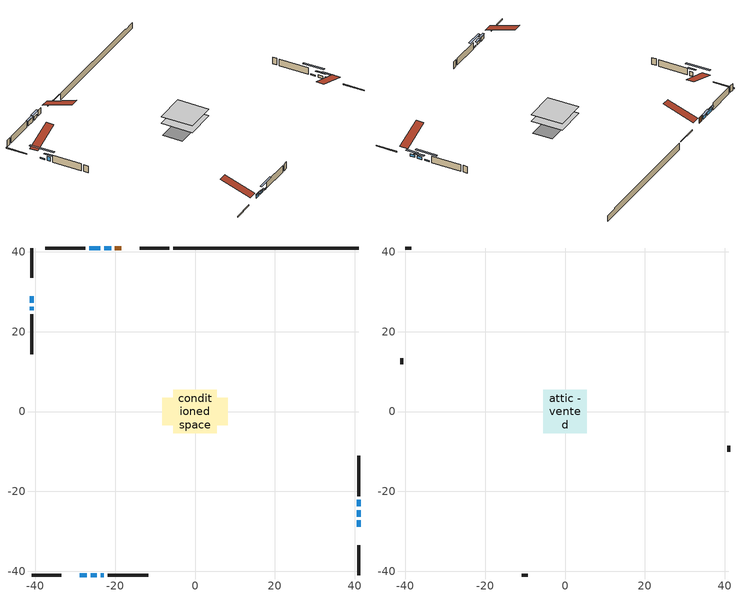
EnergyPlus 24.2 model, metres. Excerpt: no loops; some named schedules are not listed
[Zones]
conditioned space
 floor adiabatic (AdiabaticFloorConstruction): -5.48,-5.48 -5.48,5.48 5.48,5.48 5.48,-5.48 z0.51
 floor foundation (Slab1 construction): -8.16,-3.44 -8.16,3.44 8.16,3.44 8.16,-3.44 z-1.78
 wall outside (RimJoist1 construction): -6.39,40.96 -13.8,40.96 / -40.96,-40.96 -33.55,-40.96 / -40.96,40.96 -40.96,33.55 / 40.96,-40.96 40.96,-33.55 z0.51:0.81
 wall outside (AdiabaticWallConstruction 1): -18.47,40.96 -20.09,40.96 z0.51:2.54
 wall outside (AdiabaticWallConstruction): -28.88,-40.96 -27.1,-40.96 / -21.02,40.96 -22.79,40.96 z0.51:1.75; -40.96,28.88 -40.96,27.21 / -23.65,-40.96 -22.81,-40.96 / 40.96,-23.78 40.96,-22.1 z0.51:0.94; -26.18,-40.96 -24.57,-40.96 / 40.96,-28.88 40.96,-27.26 / 40.96,-26.33 40.96,-24.7 z0.51:1.43; -23.72,40.96 -26.52,40.96 / -40.96,26.28 -40.96,25.34 z0.51:2.06
 wall outside (Wall1 construction): -27.45,40.96 -37.56,40.96 / -21.88,-40.96 -11.76,-40.96 / -40.96,24.41 -40.96,14.29 / 40.96,-21.17 40.96,-11.06 z0.51:2.95
 wall foundation (FoundationWall1 construction): -5.46,40.96,-1.78 -5.46,40.96,0.51 36.32,40.96,0.51 36.32,40.96,0.12 40.96,40.96,0.12 40.96,40.96,-1.78
 window (WindowConstruction): -28.88,-40.96 -27.1,-40.96 z0.51:1.75
 window (WindowConstruction 9): -40.96,28.88 -40.96,27.21 z0.51:0.94
 window (WindowConstruction 1): -26.18,-40.96 -24.58,-40.96 z0.51:1.42
 window (WindowConstruction 2): -21.02,40.96 -22.79,40.96 z0.51:1.75
 window (WindowConstruction 3): -23.72,40.96 -26.52,40.96 z0.51:2.06
 window (WindowConstruction 4): 40.96,-28.88 40.96,-27.26 z0.51:1.42
 window (WindowConstruction 5): 40.96,-26.33 40.96,-24.7 z0.51:1.42
 window (WindowConstruction 6): -40.96,26.28 -40.96,25.34 z0.51:2.06
 window (WindowConstruction 7): -23.65,-40.96 -22.81,-40.96 z0.51:0.94
 window (WindowConstruction 8): 40.96,-23.78 40.96,-22.1 z0.51:0.94
 door (Door): -18.47,40.96 -20.09,40.96 z0.51:2.54
 ceiling adiabatic (AdiabaticFloorConstruction): 5.48,-5.48 5.48,5.48 -5.48,5.48 -5.48,-5.48 z0.51
attic - vented
 floor to conditioned space (Floor1 construction Reversed): -5.48,-5.48 -5.48,5.48 5.48,5.48 5.48,-5.48 z2.95
 wall outside (Wall2 construction): -38.49,40.96 -40.03,40.96 / -10.83,-40.96 -9.3,-40.96 / -40.96,13.37 -40.96,11.83 / 40.96,-10.13 40.96,-8.59 z0.51:2.95
 roof outside (Roof1 construction): -17.54,40.96,2.95 -17.54,30.28,6.51 -14.72,30.28,6.51 -14.72,40.96,2.95; -29.81,-40.96,2.95 -29.81,-30.28,6.51 -32.63,-30.28,6.51 -32.63,-40.96,2.95; -40.96,29.81,2.95 -30.28,29.81,6.51 -30.28,32.63,6.51 -40.96,32.63,2.95; 40.96,-29.81,2.95 30.28,-29.81,6.51 30.28,-32.63,6.51 40.96,-32.63,2.95
shading: -26.81,-40.96 -29.18,-40.96 -29.18,-41.57 -26.81,-41.57 z2.05; -40.96,23.7 -40.96,32.39 -41.57,32.39 -41.57,23.7 z4.45; -24.28,-40.96 -26.47,-40.96 -26.47,-41.57 -24.28,-41.57 z1.72; -23.7,40.96 -20.1,40.96 -20.1,41.57 -23.7,41.57 z2.66; -26.82,40.96 -23.42,40.96 -23.42,41.57 -26.82,41.57 z2.36; 40.96,-26.04 40.96,-30.1 41.57,-30.1 41.57,-26.04 z2.64; 40.96,-23.79 40.96,-27.24 41.57,-27.24 41.57,-23.79 z2.34; -40.96,24.43 -40.96,27.19 -41.57,27.19 -41.57,24.43 z2.97; -20.22,-40.96 -26.24,-40.96 -26.24,-41.57 -20.22,-41.57 z3.53; 40.96,-19.2 40.96,-26.67 41.57,-26.67 41.57,-19.2 z3.84
[Building]
Building 1: Terrain=Suburbs
[Site:Location]
Edmonton Intl AP_AB: Latitude {deg}=53.31; Longitude {deg}=-113.58; Time Zone {hr}=-7; Elevation {m}=723; Keep Site Location Information=Yes
[Site:GroundTemperature:Shallow]
-1.56185, -3.61833, -3.78302, -2.80711, 1.11059, 5.01004, 8.39065, 10.5322, 10.7141, 8.97234, 5.67794, 1.89811
[Site:WaterMainsTemperature]
Calculation Method=Schedule; Temperature Schedule=mains temperature schedule
[Material] Roughness=Rough; Thermal Absorptance=0.9
Name | Thickness {m} | Conductivity {W/m-K} | Density {kg/m3} | Specific Heat {J/kg-K} | Solar Absorptance | Visible Absorptance
asphalt or fiberglass shingles | 0.00635 | 0.162714 | 1121.4 | 1465.45 | 0.4 | 0.4
ceiling loosefill ins | 0.169333 | 0.0480833 | 16.02 | 1046.75 | 0.7 | 0.7
ceiling stud and cavity | 0.1397 | 0.102768 | 65.682 | 1177.47 | 0.7 | 0.7
concrete 4.0 in. | 0.1016 | 1.803125 | 2242.8 | 837.4 | 0.7 | 0.7
concrete 8.0 in. | 0.2032 | 1.803125 | 2242.8 | 837.4 | 0.7 | 0.7
door material | 0.04445 | 0.188738 | 512.64 | 1214.23 | 0.7 | 0.7
exterior vertical ins | 0.0313123 | 0.029427 | 32.04 | 1214.23 | 0.7 | 0.7
floor covering | 0.0127 | 0.0433444 | 54.468 | 1339.84 | 0.6 | 0.6
floor rigid ins; wall rigid ins | 0.512978 | 0.029427 | 32.04 | 1214.23 | 0.7 | 0.7
floor stud and cavity | 0.1397 | 1.75129 | 37.0049 | 1207.88 | 0.7 | 0.7
furniture material conditioned space 1 | 0.1524 | 0.115458 | 640.8 | 1214.23 | 0.6 | 0.6
gypsum board | 0.0127 | 0.160291 | 801 | 837.4 | 0.6 | 0.6
gypsum board 1 | 0.0127 | 0.160291 | 801 | 837.4 | 0.7 | 0.7
osb sheathing 0.5 in. | 0.0127 | 0.115458 | 512.64 | 1214.23 | 0.7 | 0.7
osb sheathing 0.75 in. | 0.01905 | 0.115458 | 512.64 | 1214.23 | 0.7 | 0.7
osb sheathing 2.0 in. | 0.0508 | 0.115458 | 512.64 | 1214.23 | 0.7 | 0.7
rim joist stud and cavity | 0.0508 | 0.0474835 | 125.044 | 1163.47 | 0.6 | 0.6
wall stud and cavity | 0.1397 | 0.120943 | 139.0536 | 1170.24 | 0.7 | 0.7
wall stud and cavity 1 | 0.0889 | 6.1454 | 50.32683 | 1063.81 | 0.6 | 0.6
wall stud and cavity 2 | 0.0889 | 0.380278 | 52.3479 | 1209.89 | 0.7 | 0.7
wall stud and cavity 3 | 0.0889 | 0.391764 | 83.0341 | 1211.67 | 0.7 | 0.7
wood siding | 0.0254 | 0.102417 | 544.68 | 1172.36 | 0.4 | 0.4
wood siding 1 | 0.00254 | 0.102417 | 544.68 | 1172.36 | 0.4 | 0.4
wood siding 2; wood siding 3; wood siding 4 | 0.0254 | 0.102417 | 544.68 | 1172.36 | 0.7 | 0.7
[WindowMaterial:SimpleGlazingSystem]
Name | U-Factor {W/m2-K} | Solar Heat Gain Coefficient
WindowMaterial | 3.04852 | 0.63
WindowMaterial 1 | 3.06271 | 0.59
WindowMaterial 2 | 3.03092 | 0.7
WindowMaterial 3 | 3.06158 | 0.66
WindowMaterial 4 | 4.57874 | 0.5
[Construction]
AdiabaticFloorConstruction: floor stud and cavity, floor rigid ins, osb sheathing 0.75 in., floor covering
AdiabaticWallConstruction: wood siding 3, wall rigid ins, wall stud and cavity 2, gypsum board
AdiabaticWallConstruction 1: wood siding 4, wall rigid ins, wall stud and cavity 2, gypsum board
Door: door material
Floor1 construction Reversed: gypsum board, ceiling stud and cavity, ceiling loosefill ins
FoundationWall1 construction: concrete 8.0 in., gypsum board 1
furniture construction conditioned space 1: furniture material conditioned space 1
PartitionWallConstruction: gypsum board, wall stud and cavity 3, gypsum board
RimJoist1 construction: wood siding 2, osb sheathing 2.0 in., rim joist stud and cavity
Roof1 construction: asphalt or fiberglass shingles
Slab1 construction: concrete 4.0 in.
Wall1 construction: wood siding, osb sheathing 0.5 in., wall stud and cavity, gypsum board
Wall2 construction: wood siding 1, wall stud and cavity 1
WindowConstruction; WindowConstruction 2: WindowMaterial
WindowConstruction 1; WindowConstruction 4; WindowConstruction 5: WindowMaterial 1
WindowConstruction 3: WindowMaterial 2
WindowConstruction 6: WindowMaterial 3
WindowConstruction 7; WindowConstruction 8; WindowConstruction 9: WindowMaterial 4
[Zone] Multiplier=1; Part of Total Floor Area=Yes
Name | Volume {m3}
attic - vented | 69.49
conditioned space | 573.1
[Space]
Name | Zone | Volume {m3}
attic - vented 1 | attic - vented | 69.49
conditioned space 1 | conditioned space | 573.1
[ZoneInfiltration:EffectiveLeakageArea]
infil attic - vented 1: Zone or Space=attic - vented 1; Schedule=Always On Discrete; Effective Air Leakage Area {cm2}=4182.26; Stack Coefficient=0.000417126; Wind Coefficient=1.37992e-05
[ZoneMixing]
whole house fan mix: Zone or Space=attic - vented; Schedule=Always On Continuous; Design Flow Rate Calculation Method=Flow/Zone; Design Flow Rate {m3/s}=0; Source Zone or Space=conditioned space
[SurfaceProperty:ExposedFoundationPerimeter]
Slab1: Exposed Perimeter Calculation Method=TotalExposedPerimeter; Total Exposed Perimeter {m}=46.421
[InternalMass] Zone or ZoneList=conditioned space; Space or SpaceList=conditioned space 1
Name | Construction | Surface Area {m2}
furniture mass conditioned space 1 | furniture construction conditioned space 1 | 93.0479
partition wall mass | PartitionWallConstruction | 232.62
[Lights]
interior lighting: Zone or ZoneList or Space or SpaceList=conditioned space 1; Schedule=interior lighting schedule; Design Level Calculation Method=LightingLevel; Lighting Level {W}=343.2; Return Air Fraction=0; Fraction Radiant=0.6; Fraction Visible=0.2; Fraction Replaceable=1
[People]
occupants: Zone or ZoneList or Space or SpaceList=conditioned space 1; Number of People Schedule=occupants schedule; Number of People Calculation Method=People; Number of People=3; Fraction Radiant=0.314171; Sensible Heat Fraction=0.56303; Activity Level Schedule=occupants activity schedule; Carbon Dioxide Generation Rate {m3/s-W}=0; Enable ASHRAE 55 Comfort Warnings=No; Mean Radiant Temperature Calculation Type=EnclosureAveraged
[ElectricEquipment] Zone or ZoneList or Space or SpaceList=conditioned space 1; Design Level Calculation Method=EquipmentLevel
Name | Schedule | Design Level {W} | Fraction Latent | Fraction Radiant | Fraction Lost
clothes dryer | clothes dryer schedule | 140.772 | 0.015 | 0.081 | 0.85
clothes washer | clothes washer schedule | 32.1985 | 0.03 | 0.162 | 0.7
cooking range | cooking range schedule | 215.147 | 0.08 | 0.432 | 0.2
dishwasher | dishwasher schedule | 66.8632 | 0.3 | 0.18 | 0.4
fridge | fridge schedule | 72.9452 | 0 | 0.6 | 0
mech vent bath fan 0 | mech vent bath fan 0 schedule | 25.1 | 0 | 0 | 1
mech vent bath fan 1 | mech vent bath fan 1 schedule | 25.1 | 0 | 0 | 1
mech vent bath fan 2 | mech vent bath fan 2 schedule | 25.1 | 0 | 0 | 1
mech vent house fan | mech vent house fan schedule | 0 | 0 | 0 | 1
mech vent house fan cfis | mech vent house fan cfis schedule | 0 | 0 | 0 | 0
mech vent range fan 0 | mech vent range fan 0 schedule | 57 | 0 | 0 | 1
mech vent range fan 1 | mech vent range fan 1 schedule | 57 | 0 | 0 | 1
misc plug loads | misc plug loads schedule | 494.7 | 0.045 | 0.513 | 0.1
whole house fan | Always On Discrete | 0 | 0 | 0 | 1
[OtherEquipment] Zone or ZoneList or Space or SpaceList=conditioned space 1; Design Level Calculation Method=EquipmentLevel
Name | Fuel Type | Schedule | Design Level {W} | Fraction Latent | Fraction Radiant | Fraction Lost
clothes dryer 1 | Electricity | clothes dryer schedule | 0 | 0.015 | 0.081 | 0.85
cooking range 1 | Electricity | cooking range schedule | 0 | 0.08 | 0.432 | 0.2
general water use latent | None | general water use schedule | 62.594 | 1 | 0 | 0
general water use sensible | None | general water use schedule | -61.6891 | 0 | 0.6 | 0
mech vent house fan latent load | None | Always On Discrete | 0 | 1 | 0 | 0
mech vent house fan sensible load | None | Always On Discrete | 0 | 0 | 0 | 0
water heater energy adjustment1 | NaturalGas | Always On Discrete | 0.01 | 0 | 0 | 1
[ZoneInfiltration:DesignFlowRate] Zone or ZoneList or Space or SpaceList=conditioned space 1; Schedule=Always On Discrete; Design Flow Rate Calculation Method=Flow/Zone; Design Flow Rate {m3/s}=0
infil flow; natural vent flow; whole house fan flow
[AvailabilityManager:Scheduled]
furnace airloop Availability Manager: Schedule=Always On Discrete
[Foundation:Kiva]
Foundation Kiva 1: Initial Indoor Air Temperature {C}=18; Wall Height Above Grade {m}=0.509991; Wall Depth Below Slab {m}=0.2032; Custom Block Material Name 1=exterior vertical ins; Custom Block Depth 1 {m}=2.28999; Custom Block X Position 1 {m}=0.2159; Custom Block Z Position 1 {m}=0
[Foundation:Kiva:Settings]
Soil Conductivity {W/m-K}=0.849921; Soil Density {kg/m3}=1842.3; Soil Specific Heat {J/kg-K}=418.7; Ground Solar Absorptivity=0.9; Ground Thermal Absorptivity=0.9; Ground Surface Roughness {m}=0.03; Far-Field Width {m}=40; Deep-Ground Boundary Condition=ZeroFlux; Deep-Ground Depth {m}=40; Minimum Cell Dimension {m}=0.2; Maximum Cell Growth Coefficient=3; Simulation Timestep=Timestep
[Exterior:Lights]
exterior lighting: Schedule=exterior lighting schedule; Design Level {W}=75.6
[EnergyManagementSystem:GlobalVariable]
furnace_airloop_Fan_RTF
infil_program_Qfan
infil_program_Qinf
natural_vent_program_Qnv
natural_vent_program_Qwhf
[EnergyManagementSystem:Sensor]
Name | Output:Variable or Output:Meter Index Key | Output:Variable or Output:Meter
airflow_gain | infil flow | Infiltration Sensible Heat Gain Energy
airflow_gain_1 | natural vent flow | Infiltration Sensible Heat Gain Energy
airflow_gain_2 | whole house fan flow | Infiltration Sensible Heat Gain Energy
airflow_loss | infil flow | Infiltration Sensible Heat Loss Energy
airflow_loss_1 | natural vent flow | Infiltration Sensible Heat Loss Energy
airflow_loss_2 | whole house fan flow | Infiltration Sensible Heat Loss Energy
clg_load_cond |  | Cooling:EnergyTransfer:Zone:CONDITIONED SPACE
clg_sp_s; clg_sp_s_1 | cooling setpoint | Schedule Value
clothes_dryer_exhaust_0_sch_s | clothes dryer exhaust 0 schedule | Schedule Value
cool_season | cooling season schedule | Schedule Value
htg_load_cond |  | Heating:EnergyTransfer:Zone:CONDITIONED SPACE
htg_sp_s; htg_sp_s_1 | heating setpoint | Schedule Value
ig_ee_conv | clothes dryer | Electric Equipment Convective Heating Energy
ig_ee_conv_2 | cooking range | Electric Equipment Convective Heating Energy
ig_ee_conv_4 | fridge | Electric Equipment Convective Heating Energy
ig_ee_conv_5 | misc plug loads | Electric Equipment Convective Heating Energy
ig_ee_conv_6 | whole house fan | Electric Equipment Convective Heating Energy
ig_ee_rad | clothes dryer | Electric Equipment Radiant Heating Energy
ig_ee_rad_2 | cooking range | Electric Equipment Radiant Heating Energy
ig_ee_rad_4 | fridge | Electric Equipment Radiant Heating Energy
ig_ee_rad_5 | misc plug loads | Electric Equipment Radiant Heating Energy
ig_ee_rad_6 | whole house fan | Electric Equipment Radiant Heating Energy
ig_lgt_conv | interior lighting | Lights Convective Heating Energy
ig_lgt_rad | interior lighting | Lights Radiant Heating Energy
ig_lgt_vis | interior lighting | Lights Visible Radiation Heating Energy
ig_oe_conv | clothes dryer 1 | Other Equipment Convective Heating Energy
ig_oe_conv_1 | cooking range 1 | Other Equipment Convective Heating Energy
ig_oe_conv_2 | general water use latent | Other Equipment Convective Heating Energy
ig_oe_conv_3 | general water use sensible | Other Equipment Convective Heating Energy
ig_oe_conv_4 | water heater energy adjustment1 | Other Equipment Convective Heating Energy
ig_oe_rad | clothes dryer 1 | Other Equipment Radiant Heating Energy
ig_oe_rad_1 | cooking range 1 | Other Equipment Radiant Heating Energy
ig_oe_rad_2 | general water use latent | Other Equipment Radiant Heating Energy
ig_oe_rad_3 | general water use sensible | Other Equipment Radiant Heating Energy
ig_oe_rad_4 | water heater energy adjustment1 | Other Equipment Radiant Heating Energy
ig_ppl_conv | occupants | People Convective Heating Energy
ig_ppl_rad | occupants | People Radiant Heating Energy
im_conv | furniture mass conditioned space 1 | Surface Inside Face Convection Heat Gain Energy
im_conv_1 | partition wall mass | Surface Inside Face Convection Heat Gain Energy
im_ig | furniture mass conditioned space 1 | Surface Inside Face Internal Gains Radiation Heat Gain Energy
im_ig_1 | partition wall mass | Surface Inside Face Internal Gains Radiation Heat Gain Energy
im_lgt | furniture mass conditioned space 1 | Surface Inside Face Lights Radiation Heat Gain Energy
im_lgt_1 | partition wall mass | Surface Inside Face Lights Radiation Heat Gain Energy
im_sol | furniture mass conditioned space 1 | Surface Inside Face Solar Radiation Heat Gain Energy
im_sol_1 | partition wall mass | Surface Inside Face Solar Radiation Heat Gain Energy
im_surf | furniture mass conditioned space 1 | Surface Inside Face Net Surface Thermal Radiation Heat Gain Energy
im_surf_1 | partition wall mass | Surface Inside Face Net Surface Thermal Radiation Heat Gain Energy
mech_vent_bath_fan_0_sch_s | mech vent bath fan 0 schedule | Schedule Value
mech_vent_bath_fan_1_sch_s | mech vent bath fan 1 schedule | Schedule Value
mech_vent_bath_fan_2_sch_s | mech vent bath fan 2 schedule | Schedule Value
mech_vent_range_fan_0_sch_s | mech vent range fan 0 schedule | Schedule Value
mech_vent_range_fan_1_sch_s | mech vent range fan 1 schedule | Schedule Value
mv_conv | mech vent bath fan 0 | Electric Equipment Convective Heating Energy
mv_conv_1 | mech vent bath fan 1 | Electric Equipment Convective Heating Energy
mv_conv_2 | mech vent bath fan 2 | Electric Equipment Convective Heating Energy
mv_conv_3 | mech vent house fan | Electric Equipment Convective Heating Energy
mv_conv_4 | mech vent house fan cfis | Electric Equipment Convective Heating Energy
mv_conv_5 | mech vent range fan 0 | Electric Equipment Convective Heating Energy
mv_conv_6 | mech vent range fan 1 | Electric Equipment Convective Heating Energy
mv_conv_7 | mech vent house fan latent load | Other Equipment Convective Heating Energy
mv_conv_8 | mech vent house fan sensible load | Other Equipment Convective Heating Energy
mv_rad | mech vent bath fan 0 | Electric Equipment Radiant Heating Energy
mv_rad_1 | mech vent bath fan 1 | Electric Equipment Radiant Heating Energy
mv_rad_2 | mech vent bath fan 2 | Electric Equipment Radiant Heating Energy
mv_rad_3 | mech vent house fan | Electric Equipment Radiant Heating Energy
mv_rad_4 | mech vent house fan cfis | Electric Equipment Radiant Heating Energy
mv_rad_5 | mech vent range fan 0 | Electric Equipment Radiant Heating Energy
mv_rad_6 | mech vent range fan 1 | Electric Equipment Radiant Heating Energy
mv_rad_7 | mech vent house fan latent load | Other Equipment Radiant Heating Energy
mv_rad_8 | mech vent house fan sensible load | Other Equipment Radiant Heating Energy
natural_vent_s | natural vent schedule | Schedule Value
out_pb_s |  | Site Outdoor Air Barometric Pressure
out_wt_s |  | Site Outdoor Air Humidity Ratio
site_vw_s |  | Site Wind Speed
ss_back_out | Window1 | Surface Window Shortwave from Zone Back Out Window Heat Transfer Rate
ss_back_out_1 | Window11 | Surface Window Shortwave from Zone Back Out Window Heat Transfer Rate
ss_back_out_2 | Window2 | Surface Window Shortwave from Zone Back Out Window Heat Transfer Rate
ss_back_out_3 | Window3 | Surface Window Shortwave from Zone Back Out Window Heat Transfer Rate
ss_back_out_4 | Window4 | Surface Window Shortwave from Zone Back Out Window Heat Transfer Rate
ss_back_out_5 | Window5 | Surface Window Shortwave from Zone Back Out Window Heat Transfer Rate
ss_back_out_6 | Window6 | Surface Window Shortwave from Zone Back Out Window Heat Transfer Rate
ss_back_out_7 | Window7 | Surface Window Shortwave from Zone Back Out Window Heat Transfer Rate
ss_back_out_8 | Window8 | Surface Window Shortwave from Zone Back Out Window Heat Transfer Rate
ss_back_out_9 | Window9 | Surface Window Shortwave from Zone Back Out Window Heat Transfer Rate
ss_conv | Door1 | Surface Inside Face Convection Heat Gain Energy
ss_conv_1 | Window1 | Surface Inside Face Convection Heat Gain Energy
ss_conv_10 | Window9 | Surface Inside Face Convection Heat Gain Energy
ss_conv_2 | Window11 | Surface Inside Face Convection Heat Gain Energy
ss_conv_3 | Window2 | Surface Inside Face Convection Heat Gain Energy
ss_conv_4 | Window3 | Surface Inside Face Convection Heat Gain Energy
ss_conv_5 | Window4 | Surface Inside Face Convection Heat Gain Energy
ss_conv_6 | Window5 | Surface Inside Face Convection Heat Gain Energy
ss_conv_7 | Window6 | Surface Inside Face Convection Heat Gain Energy
ss_conv_8 | Window7 | Surface Inside Face Convection Heat Gain Energy
ss_conv_9 | Window8 | Surface Inside Face Convection Heat Gain Energy
ss_ig | Door1 | Surface Inside Face Internal Gains Radiation Heat Gain Energy
ss_ig_1 | Window1 | Surface Inside Face Internal Gains Radiation Heat Gain Energy
ss_ig_10 | Window9 | Surface Inside Face Internal Gains Radiation Heat Gain Energy
ss_ig_2 | Window11 | Surface Inside Face Internal Gains Radiation Heat Gain Energy
ss_ig_3 | Window2 | Surface Inside Face Internal Gains Radiation Heat Gain Energy
ss_ig_4 | Window3 | Surface Inside Face Internal Gains Radiation Heat Gain Energy
ss_ig_5 | Window4 | Surface Inside Face Internal Gains Radiation Heat Gain Energy
ss_ig_6 | Window5 | Surface Inside Face Internal Gains Radiation Heat Gain Energy
ss_ig_7 | Window6 | Surface Inside Face Internal Gains Radiation Heat Gain Energy
ss_ig_8 | Window7 | Surface Inside Face Internal Gains Radiation Heat Gain Energy
ss_ig_9 | Window8 | Surface Inside Face Internal Gains Radiation Heat Gain Energy
ss_lgt | Door1 | Surface Inside Face Lights Radiation Heat Gain Energy
ss_sol | Door1 | Surface Inside Face Solar Radiation Heat Gain Energy
ss_surf | Door1 | Surface Inside Face Net Surface Thermal Radiation Heat Gain Energy
ss_surf_1 | Window1 | Surface Inside Face Net Surface Thermal Radiation Heat Gain Energy
ss_surf_10 | Window9 | Surface Inside Face Net Surface Thermal Radiation Heat Gain Energy
ss_surf_2 | Window11 | Surface Inside Face Net Surface Thermal Radiation Heat Gain Energy
ss_surf_3 | Window2 | Surface Inside Face Net Surface Thermal Radiation Heat Gain Energy
ss_surf_4 | Window3 | Surface Inside Face Net Surface Thermal Radiation Heat Gain Energy
ss_surf_5 | Window4 | Surface Inside Face Net Surface Thermal Radiation Heat Gain Energy
ss_surf_6 | Window5 | Surface Inside Face Net Surface Thermal Radiation Heat Gain Energy
ss_surf_7 | Window6 | Surface Inside Face Net Surface Thermal Radiation Heat Gain Energy
ss_surf_8 | Window7 | Surface Inside Face Net Surface Thermal Radiation Heat Gain Energy
ss_surf_9 | Window8 | Surface Inside Face Net Surface Thermal Radiation Heat Gain Energy
ss_trans_in | Window1 | Surface Window Transmitted Solar Radiation Rate
ss_trans_in_1 | Window11 | Surface Window Transmitted Solar Radiation Rate
ss_trans_in_2 | Window2 | Surface Window Transmitted Solar Radiation Rate
ss_trans_in_3 | Window3 | Surface Window Transmitted Solar Radiation Rate
ss_trans_in_4 | Window4 | Surface Window Transmitted Solar Radiation Rate
ss_trans_in_5 | Window5 | Surface Window Transmitted Solar Radiation Rate
ss_trans_in_6 | Window6 | Surface Window Transmitted Solar Radiation Rate
ss_trans_in_7 | Window7 | Surface Window Transmitted Solar Radiation Rate
ss_trans_in_8 | Window8 | Surface Window Transmitted Solar Radiation Rate
ss_trans_in_9 | Window9 | Surface Window Transmitted Solar Radiation Rate
ss_trans_out | Window1 | Surface Inside Face Initial Transmitted Diffuse Transmitted Out Window Solar Radiation Rate
ss_trans_out_1 | Window11 | Surface Inside Face Initial Transmitted Diffuse Transmitted Out Window Solar Radiation Rate
ss_trans_out_2 | Window2 | Surface Inside Face Initial Transmitted Diffuse Transmitted Out Window Solar Radiation Rate
ss_trans_out_3 | Window3 | Surface Inside Face Initial Transmitted Diffuse Transmitted Out Window Solar Radiation Rate
ss_trans_out_4 | Window4 | Surface Inside Face Initial Transmitted Diffuse Transmitted Out Window Solar Radiation Rate
ss_trans_out_5 | Window5 | Surface Inside Face Initial Transmitted Diffuse Transmitted Out Window Solar Radiation Rate
ss_trans_out_6 | Window6 | Surface Inside Face Initial Transmitted Diffuse Transmitted Out Window Solar Radiation Rate
ss_trans_out_7 | Window7 | Surface Inside Face Initial Transmitted Diffuse Transmitted Out Window Solar Radiation Rate
ss_trans_out_8 | Window8 | Surface Inside Face Initial Transmitted Diffuse Transmitted Out Window Solar Radiation Rate
ss_trans_out_9 | Window9 | Surface Inside Face Initial Transmitted Diffuse Transmitted Out Window Solar Radiation Rate
s_conv | Floor1 | Surface Inside Face Convection Heat Gain Energy
s_conv_1 | FoundationWall1 | Surface Inside Face Convection Heat Gain Energy
s_conv_10 | Wall1:180 | Surface Inside Face Convection Heat Gain Energy
s_conv_11 | Wall1:270 | Surface Inside Face Convection Heat Gain Energy
s_conv_12 | Wall1:90 | Surface Inside Face Convection Heat Gain Energy
s_conv_2 | inferred conditioned ceiling | Surface Inside Face Convection Heat Gain Energy
s_conv_3 | inferred conditioned floor | Surface Inside Face Convection Heat Gain Energy
s_conv_4 | RimJoist1:0 | Surface Inside Face Convection Heat Gain Energy
s_conv_5 | RimJoist1:180 | Surface Inside Face Convection Heat Gain Energy
s_conv_6 | RimJoist1:270 | Surface Inside Face Convection Heat Gain Energy
s_conv_7 | RimJoist1:90 | Surface Inside Face Convection Heat Gain Energy
s_conv_8 | Slab1 | Surface Inside Face Convection Heat Gain Energy
s_conv_9 | Wall1:0 | Surface Inside Face Convection Heat Gain Energy
s_ig | Floor1 | Surface Inside Face Internal Gains Radiation Heat Gain Energy
s_ig_1 | FoundationWall1 | Surface Inside Face Internal Gains Radiation Heat Gain Energy
s_ig_10 | Wall1:180 | Surface Inside Face Internal Gains Radiation Heat Gain Energy
s_ig_11 | Wall1:270 | Surface Inside Face Internal Gains Radiation Heat Gain Energy
s_ig_12 | Wall1:90 | Surface Inside Face Internal Gains Radiation Heat Gain Energy
s_ig_2 | inferred conditioned ceiling | Surface Inside Face Internal Gains Radiation Heat Gain Energy
s_ig_3 | inferred conditioned floor | Surface Inside Face Internal Gains Radiation Heat Gain Energy
s_ig_4 | RimJoist1:0 | Surface Inside Face Internal Gains Radiation Heat Gain Energy
s_ig_5 | RimJoist1:180 | Surface Inside Face Internal Gains Radiation Heat Gain Energy
s_ig_6 | RimJoist1:270 | Surface Inside Face Internal Gains Radiation Heat Gain Energy
s_ig_7 | RimJoist1:90 | Surface Inside Face Internal Gains Radiation Heat Gain Energy
